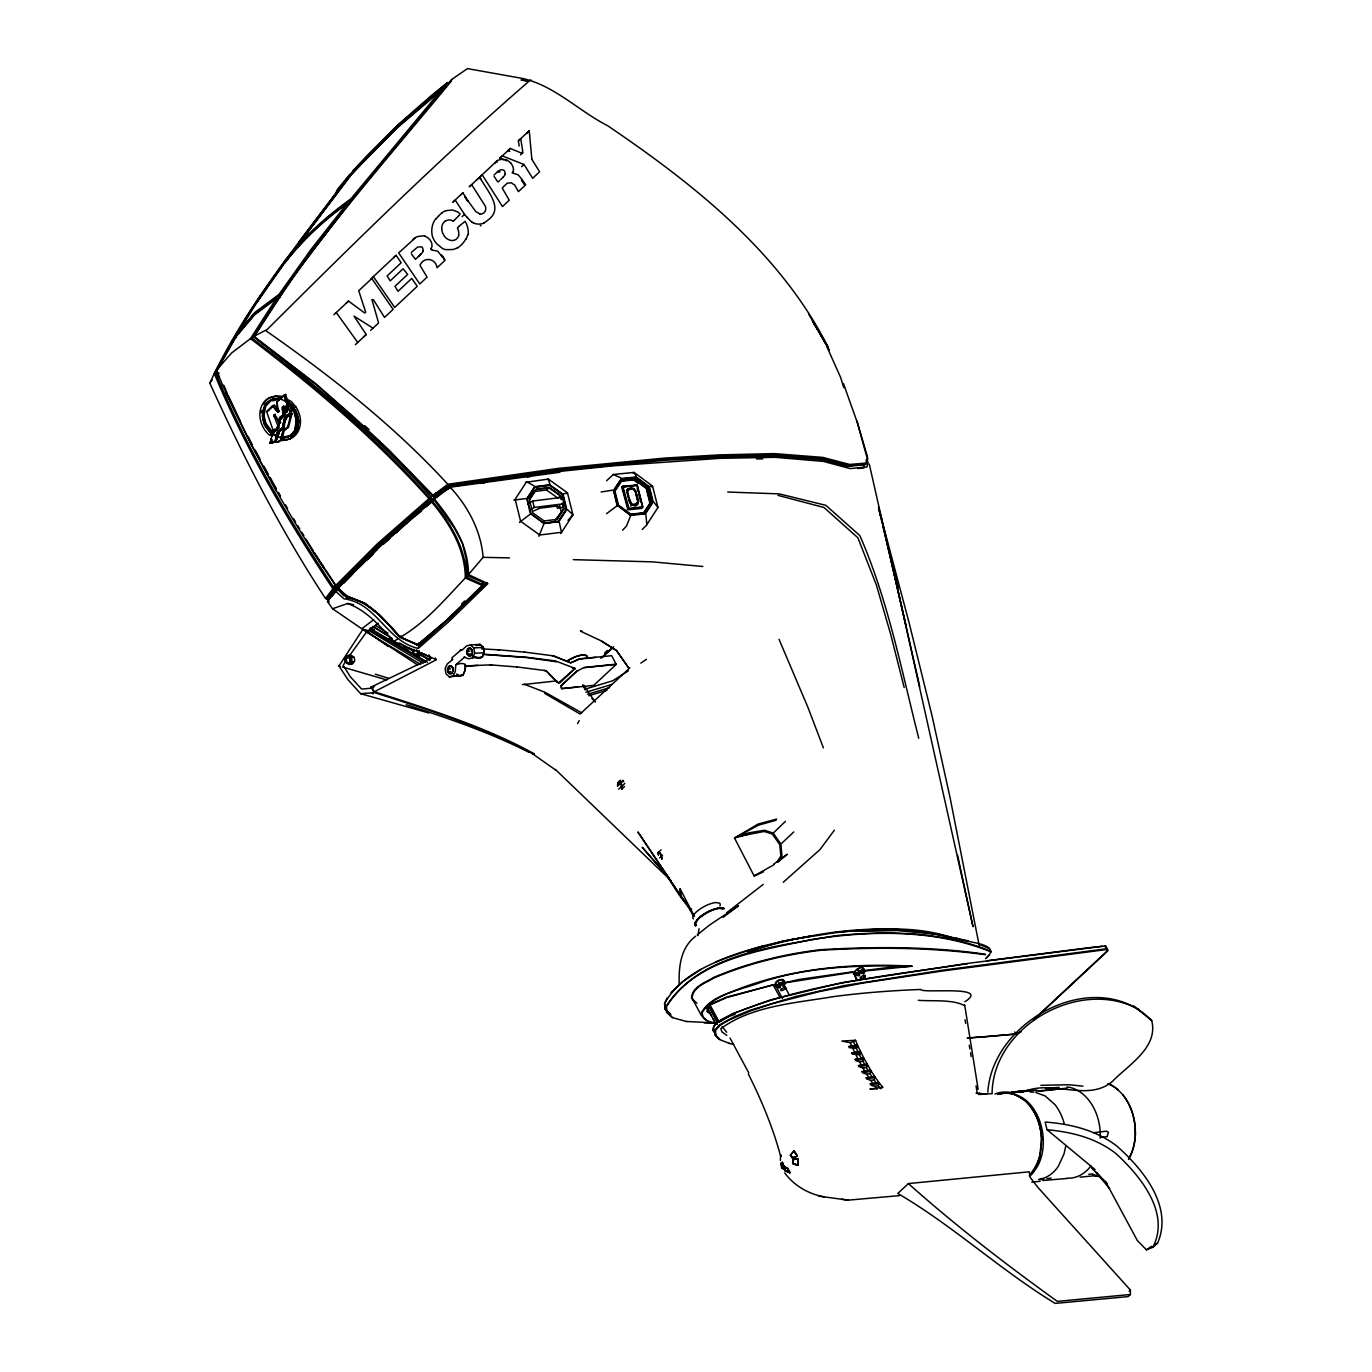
<?xml version="1.0" encoding="UTF-8"?>
<svg xmlns="http://www.w3.org/2000/svg" width="1372" height="1372" viewBox="0 0 1372 1372"><rect width="100%" height="100%" fill="white"/><g stroke="black" fill="none" stroke-linecap="round" stroke-linejoin="round"><path stroke-width="1.5" d="M783.395 1169.167C782.177 1150.696 779.656 1176.456 783.806 1165.994L782.229 1162.547L780.788 1163.284M827.933 346.756C779.828 252.019 693.872 184.225 607.642 125.71C579.155 111.218 554.46 85.664 522.852 78.513L467.475 68.6L451.56 79.559L351.232 200.329C326.673 217.291 304.447 237.836 285.908 261.263L286.302 259.085M987.84 1092.146C992.265 1019.79 1096.777 964.379 1151.725 1020.597C1158.551 1047.591 1128.436 1064.775 1112.16 1081.651C1087.55 1102.008 1053.679 1079.867 1025.21 1091.186M992.093 1093.793C992.505 1026.325 1080.158 976.761 1139.017 1009.552M283.867 395.342L277.024 401.687L277.95 412.046L277.024 401.687L285.616 394.33L288.583 403.711M288.257 404.208L287.64 405.958A24.627 8.472 -87.1 0 0 287.451 406.781C287.828 409.593 284.124 416.951 284.741 409.456M793.033 1160.969L792.896 1159.769L792.793 1163.576L797.887 1165.274L798.075 1158.654L792.776 1159.7L792.673 1163.645L797.835 1165.154L798.041 1158.723L792.776 1159.7M354.456 661.561C356.223 655.97 348.196 652.609 345.658 657.908C342.451 662.007 350.546 665.935 349.929 659.863C348.677 653.552 342.503 659.469 346.773 662.968C351.952 668.421 358.401 656.673 349.483 664.305M780.325 1160.386L780.754 1154.709L780.719 1156.562C773.088 1127.956 761.649 1100.498 748.375 1074.07M413.727 649.402L413.109 653.707L416.865 656.468L419.438 656.176L422.01 652.575M863.657 464.868L846.918 466.463L820.473 459.551L772.642 455.847L717.968 457.168L663.293 460.392L557.083 470.75L448.678 485.654L434.804 495.721L432.506 495.789L388.585 450.428L354.285 418.22L315.68 384.383L253.906 336.946L295.1 273.611L353.633 197.637M785.882 1167.658L785.058 1167.075L785.247 1170.659L789.963 1172.511L787.854 1168.189L786.808 1168.189L789.86 1172.768L784.99 1170.848L784.818 1167.143L786.928 1168.087M679.209 985.422C678.625 967.552 680.169 948.086 695.638 936.201M348.334 655.422L351.524 657.411L352.055 661.887M420.758 664.494L367.49 632.698L332.556 608.739L327.462 601.605L337.581 588.845L335.197 584.746L334.031 586.393M621.825 789.243L621.019 782.606L623.128 780.874M617.537 785.916L617.726 782.812L619.132 781.405L617.709 785.95L621.79 782.126M352.141 173.592L353.427 170.351L367.525 155.139L398.926 123.96L431.768 95.217L447.495 82.594L448.61 83.075L397.829 126.91L352.141 173.592L353.427 170.351M464.816 656.999L455.744 664.785L455.333 671.337L453.24 675.847L449.381 676.893L446.003 673.858L445.094 668.524L447.186 664.014L452.811 659.452M455.744 664.785C467.766 660.669 466.943 667.032 462.844 675.316L449.381 676.893M461.095 649.934L452.177 657.565L452.023 659.503M985.593 954.741C932.137 947.366 875.422 946.937 820.85 950.299C784.184 954.586 747.809 963.538 713.8 978.03C705.774 983.004 692.637 987.085 692.105 998.267L693.838 1001.028M1107.976 1083.674C1129.31 1092.969 1138.023 1119.175 1134.644 1140.938A47.694 34.694 85.5 0 1 1128.504 1159.323M616.234 664.168L584.009 667.495L576.669 671.371L561.217 685.794L561.68 688.675L593.733 685.383L616.217 664.408L611.655 655.696L579.413 658.903L570.752 662.848L553.962 655.919L524.396 652.077M261.452 412.818L261.64 410.605M711.433 1015.915L706.769 1007.442L708.844 1005.505L726.491 997.633L773.534 984.753L726.423 997.17L708.792 1004.973L706.168 1007.425L708.518 1007.871M708.346 1005.779L717.144 1022.294L719.545 1021.9L717.573 1021.9L715.601 1024.181L717.144 1024.147L716.887 1023.049M289.681 410.691L290.127 412.526L287.64 405.169L289.2 404.346L291.773 411.394L290.247 413.932A7.58 5.642 89.7 0 1 289.698 414.241M451.56 79.559L451.371 81.034C382.994 164.263 310.158 244.645 253.906 336.946M284.707 429.35C289.132 429.899 288.875 416.179 292.03 413.624M465.365 664.237L464.937 670.719L462.878 675.144L459.123 676.156L456.945 674.184M274.503 429.11C275.635 430.156 272.942 431.82 272.977 429.933L266.58 411.446L272.702 405.666L277.761 412.029L279.494 411.171L277.967 411.994M339.793 587.062L337.941 588.228L379.289 547.291L433.861 499.545L454.303 527.997L462.518 543.381L466.034 558.558L467.2 575.623L482.841 582.328L482.498 584.472L466.12 577.046C466.188 547.479 449.913 522.681 431.906 500.574L379.238 546.485L337.941 588.228L347.15 596.288L364.952 603.406L379.066 614.656L400.247 637.277L403.008 638.58M697.988 935.618L699.068 928.775M271.124 439.383L272.582 432.935A7.7 5.419 83.7 0 1 272.822 432.557L272.514 433.106M402.922 638.426L417.74 644.943L447.409 619.784L482.618 585.278L482.841 582.328M964.55 1005.607C952.219 999.142 932.806 1001.423 918.331 1000.308M284.861 412.68L286.302 406.095A11.422 5.797 -89.3 0 1 286.439 405.495L286.937 404.671M283.267 423.845L284.896 417.5M271.639 436.776L271.776 435.919A22.998 1.115 -81.2 0 1 271.948 434.993L272.05 434.495M283.249 424.274L282.804 426.469L284.124 419.575M797.887 1165.274L798.195 1163.164M280.385 423.313L280.608 422.079M285.067 421.907L286.594 416.453A5.539 4.545 26.1 0 1 287.04 415.888L290.195 412.475M277.453 426.658L277.573 426.143M280.866 439.366L280.694 439.829A6.586 4.27 87.1 0 1 280.351 440.361L276.973 442.281A15.521 12.863 -84.6 0 1 276.544 442.298L275.515 442.161L277.984 441.51A15.521 12.863 -84.6 0 0 278.55 441.475L278.945 441.441M280.231 419.729L280.437 418.854A11.199 7.272 80.7 0 1 280.591 418.34L284.604 414.67L284.073 407.913M273.371 431.906A7.375 5.402 85.8 0 1 273.731 431.597L278.053 427.635A16.413 14.355 37.7 0 0 278.345 426.589L280.677 417.825A7.323 5.368 85.8 0 1 281.14 417.397L284.536 415.322A6.191 4.974 60.6 0 0 285.016 414.447L286.594 408.187A25.896 8.541 -86.9 0 1 286.782 407.364L287.571 405.237M285.496 409.319L285.959 407.038A19.877 8.386 -88.1 0 1 286.165 406.301L286.234 406.078M283.061 428.253C280.437 433.158 286.028 419.883 286.182 417.26A15.761 11.559 85.8 0 1 286.542 416.899L292.065 413.658L288.446 427.464M288.652 424.222L288.995 422.542M285.496 409.662L285.119 411.257M284.69 421.821L285.205 419.197M273.491 434.135L273.697 433.209M279.168 422.353L279.442 420.895M276.852 437.874L277.281 435.593M286.388 409.148L285.616 412.869M272.702 435.096L273.011 432.695L265.911 423.382L264.007 415.442L265.722 406.215L271.519 400.075M275.772 438.2L277.093 432.54M284.21 429.728L283.867 430.036A12.691 9.295 85.8 0 0 283.507 430.345L281.294 437.84M284.724 423.845L284.57 424.617A15.486 1.115 -76.1 0 0 284.433 425.269L283.97 426.743A3.944 3.344 21.3 0 1 283.678 427.275L281.329 428.904L282.135 428.115A5.059 3.464 82.6 0 0 282.409 427.584L282.666 426.949M289.612 418.786L290.024 416.745M276.304 435.661L276.681 433.929M276.99 437.154L278.653 431.563A5.437 3.996 85.8 0 1 279.065 431.151L281.329 429.899L280.488 430.294M277.864 434.838L276.767 439.589M275.944 437.599L275.566 439.109M544.067 670.359L546.588 671.217L556.843 682.107L559.673 683.05L575.177 668.404L558.438 682.982L546.485 671.182M282.049 433.741L280.917 439.109M276.767 438.2L276.544 439.16A25.073 9.295 -87.4 0 1 276.338 440.018L276.012 442.298M271.279 438.56L271.039 439.76A22.158 18.642 -24 0 1 270.799 440.755L270.37 441.99M287.228 404.208L283.987 395.239L285.736 394.519M278.945 434.255L279.236 433.003M290.504 414.636L289.269 415.304M277.401 435.113L277.779 433.518M284.141 424.617L283.867 425.937M864.652 464.885L864 467.869L857.774 468.538M276.921 437.497L275.841 440.892A8.301 6.088 85.8 0 1 275.498 441.218L274.469 441.818A6.843 5.008 85.8 0 1 273.937 442.041L272.016 442.916L273.045 442.59M1065.598 1146.769L1064.003 1153.972L1058.206 1166.509A43.853 31.916 87.4 0 1 1044.195 1178.034L1040.525 1178.96M277.95 434.41L279.614 430.071A6.809 4.991 85.8 0 1 280.111 429.608L281.654 428.681M335.454 591.16L343.926 598.792C376.734 602.908 386.938 641.633 418.306 648.407L419.026 645.252L449.502 618.137L484.796 584.009M783.978 1165.926C785.093 1173.3 778.25 1163.147 782.486 1162.547M271.039 439.726L270.455 441.784M287.434 410.948L287.04 412.475M288.274 406.798C290.641 401.567 284.313 407.312 289.595 410.279M335.523 590.097L327.754 600.336L328.8 602.565M285.153 411.48L284.93 412.423M279.545 420.484L280.197 418.529M272.342 442.161L274.4 441.613L275.618 439.126M278.345 426.555L277.676 428.51M276.801 433.226L277.401 431.854A7.014 4.871 83.1 0 1 277.779 431.254L281.054 429.144M634.79 505.685L637.757 504.433L638.495 501.483L635.888 491.21L633.744 488.552L630.52 487.952L627.776 489.152L627.038 492.102L629.645 502.375L631.806 505.033L634.996 505.633M636.882 502.907L636.162 505.788L638.289 501.535L635.699 491.296L633.607 488.724L630.503 488.123L626.438 490.679L627.776 489.152M281.586 416.213L280.368 416.968A3.962 2.521 -6.4 0 0 280.008 417.294L278.55 420.758L274.417 415.682M467.989 234.475L466 239.225M627.844 489.29L627.124 492.171L629.714 502.392L631.806 504.982L634.91 505.565M627.501 492.171L628.359 489.547L633.401 488.998L635.339 491.382L637.826 501.466L635.853 505.565L636.522 502.907M329.983 598.243L328.611 597.643L335.694 588.159L336.106 585.69M281.226 438.2L280.66 439.812M283.781 426.212L283.267 427.79M282.941 439.074L283.558 436.879L288.823 436.022A20.014 16.001 64.5 0 0 293.094 433.398A20.014 15.898 64.8 0 0 295.272 430.722M279.116 425.629L278.516 427.395M285.685 428.973L284.073 431.323A10.564 6.037 84.8 0 0 283.747 432.129L282.529 438.285M286.92 406.901L287.211 405.94M272.342 439.898L271.93 441.149M286.336 412.08L284.827 412.783M282.683 426.709L282.375 427.567M281.174 419.266L284.347 415.596A5.454 4.39 60.6 0 0 284.879 414.79L285.479 413.298M715.601 1024.181L713.32 1019.104M1033.493 1020.151L1107.461 951.156L1107.376 948.652L1105.129 945.737L1105.438 947.435M297.21 427.755L297.741 425.937M782.949 983.209L799.413 979.402L853.35 971.719L856.334 979.471M282.392 432.42L283.369 430.516M288.274 426.075L286.885 428.287A5.9 4.339 -84.6 0 1 286.422 428.579L286.251 428.63M979.316 1094.53L979.351 1093.09M277.453 426.898L276.166 429.213A8.283 6.071 85.8 0 1 275.823 429.608L274.983 429.933M284.278 418.837L285.033 417.294A4.956 4.082 34 0 1 285.479 416.728L285.839 416.368M277.264 427.481L276.818 428.441M985.37 954.243C933.097 946.457 875.079 946.474 820.902 949.664C784.132 953.969 747.671 962.955 713.594 977.481C705.397 982.558 692.054 986.725 691.488 998.096L696.873 1003.241M633.281 489.101L630.468 488.569L626.764 490.884L630.588 488.466M286.937 417.808L287.383 416.848M335.574 193.435L337.649 189.147L349.929 174.381L351.095 174.57L300.485 241.695M290.058 412.749L289.492 413.864M543.638 524.498L538.853 536.28M418.443 643.074L417.74 644.943M273.8 432.832L274.743 431.271M1105.472 1181.378L1137.319 1240.511L1146.443 1249.823L1152.806 1247.337L1157.591 1243.083C1173.592 1206.348 1142.722 1168.893 1116.688 1145.929C1095.782 1130.048 1070.726 1123.942 1045.138 1122.039L1047.042 1129.722L1095.182 1169.699M428.836 712.977L360.682 693.7L348.196 679.998L338.935 665.952L362.86 629.336L369.36 630.863L423.176 663.225M630.503 516.181L626.387 526.179L622.596 530.209M707.986 1007.854L707.523 1011.558L709.804 1013.205M1107.461 951.156L1107.376 948.652L942.581 970.193L843.831 985.628L796.034 996.398L750.364 1010.169L734.397 1016.635L719.58 1024.798L714.881 1029.909L714.778 1034.934L719.117 1039.324L729.647 1043.526M264.144 407.055L262.429 416.282L264.333 424.222M279.356 418.22L279.562 419.317M290.229 435.336C301.24 428.047 295.066 408.719 288.446 404.466M294.62 430.071L296.318 420.81L294.414 412.869M707.575 1007.648L707.043 1011.438L709.341 1013.102M472.019 655.559L469.31 655.713L467.458 654.135L467.989 648.767L470.373 648.098M470.082 648.116L471.934 649.693L472.483 652.575L471.333 655.284L469.121 655.988L467.115 654.29L466.549 651.22L467.715 648.544L469.927 647.858L471.917 649.556L472.5 652.626L471.402 655.061L469.121 655.988M667.015 998.096L664.562 1003.618L664.991 1009.363L670.599 1014.731M469.19 572.896L468.435 574.576L487.9 583.597L449.467 621.019L418.306 648.407M702.224 1012.416C714.795 992.968 742.046 989.778 762.06 981.94C810.423 966.077 861.633 965.065 912.02 966.197L862.937 971.204M280.145 419.952L278.516 420.724L279.871 419.678M642.182 529.455L646.349 525.407L657.96 507.486L652.54 486.082L634.053 472.414L613.301 474.489L606.647 480.697M464.045 657.034L468.727 658.852L472.585 657.805L474.678 653.295L473.786 647.944L470.407 644.926L466.531 645.972L461.695 650.482L460.306 649.985M473.254 656.519L478.313 658.303L482.189 657.274L484.282 652.746L483.373 647.413L480.011 644.377L470.407 644.926M476.478 645.577L480.114 644.566L483.373 647.515L484.265 652.712L482.224 657.085L478.451 658.114L474.077 656.433M661.801 859.164C661.716 857.037 660.755 850.966 657.977 852.441L658.594 854.876M1152.806 1247.337C1170.728 1212.968 1140.338 1176.01 1116.156 1153.749C1096.108 1137.954 1071.806 1132.003 1047.042 1129.722M326.69 599.29L325.061 597.798C280.385 529.815 243.479 457.082 209.813 383.131C245.108 306.35 300.605 241.18 350.735 173.867L395.599 128.008L428.098 99.607L445.403 86.916L374.745 171.654M451.954 673.378L453.189 670.754L452.743 667.701L450.822 665.866L448.575 666.398L447.306 668.97L447.769 672.074L449.69 673.909L452.314 673.138M452.743 673.412L449.896 673.635L448.095 671.937L448.85 666.62L451.251 666.106M646.812 524.721L645.886 514.637M284.69 427.292L282.323 429.316M577.561 723.558L579.207 720.592M279.185 427.824L276.218 430.208A6.946 5.299 88.2 0 0 275.721 430.482L275.343 430.739A7.375 5.402 85.8 0 0 274.915 431.082M878.217 1085.749L879.503 1083.314L882.728 1087.173L880.653 1088.699L878.217 1085.749L874.942 1086.281C865.595 1083.88 874.324 1084.875 879.503 1083.314M222.573 384.915L216.382 370.457L235.075 336.329L253.443 314.72L280.025 295.203L312.13 250.081L350.169 201.65L348.368 201.907C328.234 215.49 310.466 232.245 293.917 249.944M277.35 431.837L279.562 429.83M279.768 431.391L281.466 429.865M875.285 1077.414L873.981 1079.85L870.706 1080.381L866.487 1078.838L875.285 1077.414L878.817 1082.388L876.588 1083.537L873.981 1079.85M858.735 968.169C862.628 964.585 867.704 972.113 862.028 973.64M282.083 396.337L275.652 395.753L268.535 398.292A22.947 18.402 61.4 0 0 264.059 401.962C256.29 411.84 260.131 426.812 268.946 434.718C275.635 438.354 266.562 427.532 265.242 426.092C260.817 417.603 261.195 404.174 271.467 400.23C274.297 402.991 286.182 392.992 280.128 398.566M1128.624 1158.98L1130.408 1155.79M263.441 404.5L265.619 401.121A22.947 18.402 61.4 0 1 270.113 397.451M717.059 1024.112L715.67 1023.683L706.786 1007.219M245.554 320.379L236.344 335.951L245.245 319.093L258.416 298.599L284.158 261.983C302.732 237.459 326.073 216.81 350.872 198.854L443.619 87.225M956.438 937.968C962.338 942.753 1003.121 942.41 986.708 957.742M560.805 533.554L572.913 514.809L567.459 492.771L548.285 479.085L525.51 482.361M869.951 1073.659L871.374 1071.326L874.633 1076.437L872.369 1077.449L869.951 1073.659L866.675 1074.19L862.576 1072.75L871.374 1071.326M780.274 986.914C776.432 989.572 772.933 982.421 777.77 981.066M776.089 982.524C779.347 976.538 789.586 981.289 782.709 985.885M855.545 972.559L854.567 971.856L857.243 968.992M512.493 172.255L512.356 172.478A3.104 2.401 30.7 0 0 512.15 172.872L518.239 174.896L522.063 179.509M431.168 248.315L430.962 248.624A3.413 2.744 23.1 0 0 430.671 249.155L432.3 250.287M216.382 370.457L231.319 353.204L250.476 338.644L277.315 296.935L279.734 297.33M346.396 660.292L343.137 665.317L350.306 676.739L361.642 689.07L370.594 688.281L374.47 686.48M348.574 656.948L367.199 631.103M644.634 514.071L652.695 501.981L648.922 487.026L635.991 477.473L621.499 478.931L613.627 490.816M621.139 480.937L635.648 478.742L622.065 480.046L614.142 492.016L622.065 480.046L635.785 478.519L648.047 487.575L651.631 501.758L643.417 513.608L651.631 501.758M644.874 513.831L652.455 502.221L648.664 487.266L635.733 477.713L621.002 479.411M613.438 491.022L621.499 478.931M646.984 509.389L650.225 504.416L646.915 491.33M526.745 499.151L534.566 487.197M529.249 498.448L533.742 491.57L546.519 489.993L549.092 487.866L560.411 495.927L561.32 499.648M549.092 487.866L536.332 489.444L529.455 499.871M554.288 521.343L563.618 508.909L562.246 503.353M563.618 508.909L556.74 519.353M534.686 487.077L549.623 485.105L562.726 494.452L566.344 509.647L558.387 521.72M279.562 417.86L280.008 417.294A8.781 6.431 85.8 0 1 280.54 416.882L280.814 416.694M777.032 861.873L780.857 856.094L779.776 844.638L772.299 833.97L764.118 831.483L737.982 836.457L748.495 832.907L764.496 830.266L773.208 833.078L780.891 844.072L781.971 856.231L777.873 862.233M236.276 334.271L254.9 312.387L279.048 294.38L310.758 249.773L348.368 201.907M257.387 301.754L283.215 264.985M867.876 1065.272L859.061 1066.696L863.057 1068.033L866.332 1067.502L867.876 1065.272L870.757 1070.297L861.942 1071.721L870.757 1070.297M964.91 1001.732C991.596 984.684 921.59 993.894 920.869 989.452C891.406 990.584 861.993 992.813 832.753 996.724C795.451 1003.052 751.907 1005.745 720.815 1028.674L721.861 1031.813L726.851 1035.414M864.411 1059.081L855.596 1060.522L859.575 1061.808L862.851 1061.276L864.411 1059.081L867.275 1064.226L858.46 1065.65L867.275 1064.226M265.208 404.963C283.009 382.668 312.645 425.817 287.931 436.999M292.716 432.969L293.728 431.563M350.169 201.65C325.541 218.663 303.195 239.225 284.759 262.841C257.816 297.295 236.499 336.414 214.255 373.39C245.468 449.056 287.4 519.988 332.47 588.142L334.065 589.137L335.694 588.159M209.813 383.131L212.18 379.907M285.908 261.263L289.972 255.809M292.425 252.499L351.232 174.759L365.707 159.083L396.714 128.265L445.403 86.916M284.381 263.39L299.233 243.359M834.365 830.197L819.976 849.594L783.258 882.265M334.94 584.695L336.809 586.118L339.261 584.678L380.13 543.483L431.46 498.653L430.997 496.853C379.101 437.188 316.023 386.355 255.226 337.838M349.929 174.381L299.147 241.798M864.857 970.896C861.959 966.814 851.24 977.43 859.747 974.84M466.12 577.046L468.487 574.233M861.102 1052.684L852.304 1054.108L859.472 1054.811L861.102 1052.684L863.828 1058.018L855.03 1059.441L863.828 1058.018M332.144 596.048L337.581 588.845L346.55 597.112C369.119 601.656 384.829 620.161 399.303 636.677L415.819 643.639M281.809 439.726L278.859 441.801M237.219 334.837L255.346 313.588L269.204 302.697M419.146 650.671L419.695 654.015L417.019 656.502M621.739 487.317L622.854 486.1L637.26 485.156L642.851 507.211L641.719 508.429L627.999 509.801L621.739 487.317L635.888 485.396L636.728 486.391M636.574 485.825L637.26 485.156L622.939 486.751L629.079 508.703L642.593 506.834L637.294 485.877M623.385 486.203L622.425 486.648L627.999 508.703L642.147 507.383M522.646 150.714L522.252 153.424L510.281 148.45L507.897 150.663L509.715 151.417M566.893 493.508L567.459 492.771L563.703 493.869M449.622 486.648L450.702 487.763C468.298 506.937 481.04 531.135 483.133 557.341L468.435 574.576C468.71 545.559 452.417 521.206 434.804 499.562L434.101 498.139L449.622 486.648L558.97 471.488L612.375 465.897L720.043 458.334L775.077 457.322L823.406 461.404L850.16 468.572L866.933 466.995L868.15 462.124L867.121 461.558M858.032 1046.27L856.334 1048.328L849.234 1047.694L858.032 1046.27L860.57 1051.569L851.755 1053.01L860.57 1051.569M286.096 414.498L283.935 415.87A6.003 4.802 52.1 0 1 283.147 416.453M352.244 171.894L397.486 125.744L447.495 82.594M325.49 598.484L332.899 588.828M790.512 1155.053L793.994 1150.971L797.389 1156.116L792.416 1157.968L790.461 1155.001L794.028 1151.108L796.532 1154.298M629.045 498.276L632.012 504.707L637.243 504.193L632.149 504.553L630.606 506.079M414.447 649.436C410.159 653.998 419.901 658.2 418.254 651.203M413.624 649.556C409.936 656.965 421.187 656.022 416.488 649.711M908.384 1183.573L897.785 1193.451C953.06 1225.745 1000.651 1270.249 1055.171 1303.4L1128.144 1296.609L1130.408 1294.499L1130.408 1290.057L1037.678 1187.192L1030.321 1177.536L1029.223 1171.808L908.384 1183.573C955.461 1225.625 1006.242 1264.624 1057.332 1301.376L1130.408 1294.499M628.376 508.257L627.313 509.372M715.772 1023.563L713.594 1026.582L713.543 1031.435M651.837 486.888L652.54 486.082L649.916 486.425M543.569 523.572L558.627 521.463M494.006 175.05L497.453 171.843M670.994 992.659L683.29 981.186L701.041 969.369M431.511 501.758C449.69 523.641 465.057 548.646 465.331 577.955C445.06 599.152 425.937 622.339 400.247 637.277M855.168 970.982L860.861 967.534M411.291 252.482L417.62 247.046L421.564 246.84A2.075 1.664 22.6 0 1 422.319 247.44L422.988 249.035A7.923 6.397 22.4 0 1 423.039 250.682M863.691 973.4L864.12 972.937A3.876 1.338 -26.8 0 0 864.532 971.839C862.576 968.032 853.041 976.332 859.524 975.715M287.743 416.419L288.84 415.51M549.623 485.105L562.606 494.589L566.139 509.475L558.421 521.24L543.844 523.058L530.913 513.831L527.242 498.996L534.96 487.232L549.555 485.414M533.537 511.019L539.745 508.172L555.677 506.199L558.816 506.594L557.426 508.052L556.638 504.845M458.471 216.124L455.024 219.486M458.728 226.466L465.194 221.321M339.261 588.588L337.203 590.732L334.425 587.25M343.892 583.134L352.621 574.079M358.435 568.025L377.283 549.383M438.508 216.056L440.721 213.912A42.412 34.231 27 0 1 441.578 213.174M568.025 520.331L572.913 514.809L567.682 509.852M362.242 628.359L373.544 619.852M500.797 179.475L503.284 177.039M647.824 487.746L651.46 501.775M866.469 459.14L866.006 464.165L849.131 465.605L822.36 458.574L774.048 454.818L719.048 456.104L664.237 459.294L557.889 469.636L448.575 485.225L433.792 496.115L388.893 449.982L354.593 417.757L315.817 383.731L253.94 336.38L267.334 329.366C352.484 244.508 438.183 159.958 529.06 81.188L530.827 79.868M420.998 254.077L418.46 256.547M614.004 491.879L614.913 490.987L618.429 505.085L630.708 514.14L644.446 512.768L629.765 514.98L635.493 514.26M482.618 585.278L446.775 620.024L417.002 645.166M635.733 477.713L633.058 480.354M617.228 505.976L613.696 490.301L621.413 478.485L636.179 477.01L649.333 486.734L653.192 501.946L645.475 513.78L630.142 515.529M486.871 582.483L450.085 618.086L418.975 645.783L400.212 637.14L379.324 614.948L364.952 603.406L346.756 595.928L338.404 588.639M652.695 501.981L648.562 506.045M417.843 257.044L418.752 256.152A12.554 10.101 20.5 0 0 420.141 254.506M367.387 559.776L373.167 554.117M646.435 489.461L648.63 487.3M543.964 520.931L557.135 519.371L563.995 508.892L562.589 503.232M635.991 477.473L633.504 479.908L638.357 483.493M630.348 515.323L617.709 505.496L630.726 515.255M772.299 833.97L785.436 821.365M985.525 958.651L989.315 954.963M280.523 397.503L276.081 396.508L270.284 397.486M454.887 219.606L454.303 220.172A6.603 5.265 24.5 0 1 453.36 220.909M288.034 416.145L291.91 413.675M461.661 603.937L464.714 600.97M499.871 180.401L498.362 181.739M650.551 502.667L647.155 488.398M481.692 584.318L482.978 583.083M785.401 982.969C782.657 980.328 778.679 984.41 776.501 986.279M855.579 1040.285L841.859 1041.039L850.331 1042.771L855.579 1040.285L857.534 1045.138L848.719 1046.579L857.534 1045.138M417.242 257.73L415.888 258.965M519.422 522.406L529.712 514.569M272.462 405.906L277.899 412.046M349.363 656.296L350.735 655.096M781.697 843.334L793.753 831.964M612.461 647.481L600.867 658.286M613.747 646.778L602.154 657.582M373.356 276.612L396.114 255.295L401.156 262.789L387.075 275.961L390.197 280.866L403.128 268.758L407.673 274.417L394.965 286.302L398.017 291.293L411.789 278.413L417.225 286.354L394.673 307.448L373.356 276.612L370.972 278.825M424.823 235.984A15.658 12.777 24 0 0 419.575 236.327L418.906 236.344A15.332 12.485 23.7 0 0 416.042 237.167L398.669 252.911L419.763 283.97L427.086 277.11L419.935 265.276A5.9 4.785 22.2 0 1 420.432 264.419C424.445 256.564 435.884 258.382 437.051 267.78L444.974 260.371L442.796 256.976M453.275 201.804L454.235 200.895M452.794 202.25L462.878 192.817L466.154 197.945M469.721 186.386L470.699 185.494M469.241 186.849L479.343 177.4L476.959 179.629M480.663 179.509L479.771 176.988L497.281 160.61A15.384 12.056 31.7 0 1 501.638 159.409L506.491 159.718L510.59 162.651M504.004 159.718L499.923 158.123L510.281 148.45M519.199 146.084L518.342 140.887L529.232 130.7L531.822 158.895M333.876 314.771L348.522 301.085L364.781 313.073L365.707 312.216L358.727 290.761L371.795 278.516L393.129 309.352L384.537 317.395L373.356 299.679L371.932 299.662L378.603 322.935L370.629 330.412M532.919 178.051L539.608 171.774L531.856 159.324M355.365 344.681L366.238 334.511L354.01 316.126L373.013 328.182M518.342 140.887L520.725 138.658L522.629 150.577M529.232 130.7L526.917 133.496M412.578 239.894L414.961 237.665M460.495 195.047L462.878 192.817M479.771 176.988L482.155 174.776L502.461 206.555L509.235 200.226L502.306 188.187A5.745 4.476 29.5 0 1 502.735 187.381L507.246 183.162L511.327 182.819L514.706 185.083L518.41 191.634L525.699 184.808L522.235 179.766M494.898 162.839L497.281 160.61M499.923 158.123L502.306 155.911L524.018 164.486L532.542 178.12M393.73 257.524L396.114 255.295M346.138 303.298L348.522 301.085M520.554 154.813L522.938 152.584M462.124 216.639L464.508 214.409L455.178 200.02M521.634 166.715L524.018 164.486M363.854 336.74L366.238 334.511M617.932 782.812L620.744 780.205M624.809 783.395L622.03 786.327L621.019 782.606M618.721 789.192L621.876 786.242M624.5 786.585L621.928 788.986L621.173 782.589L619.132 781.405M658.44 855.013L658.183 852.458L661.047 849.937M659.006 851.909L658.183 852.458M661.407 856.677L660.412 853.521M659.675 857.843L662.522 855.202M661.973 858.838L661.51 856.488M1033.51 1019.722L1107.718 950.504L1106.604 948.429M604.589 653.106L607.504 650.414M1129.156 1291.206L1130.408 1290.057M784.149 980.637L782.52 981.7M863.468 968.529L861.993 969.627M606.596 513.66L616.765 506.045M690.716 909.722L691.66 908.864M286.697 416.762L286.062 417.431A4.339 3.07 84.1 0 0 285.736 417.877M383.217 543.689L389.562 538.047M395.908 532.387L421.187 510.401M383.388 544.221L389.699 538.596M396.011 532.971L399.166 530.141M332.556 608.739L347.545 603.526C366.959 610.369 380.37 626.764 393.85 641.496L397.606 639.009M862.834 973.348C867.464 969.044 855.493 973.468 858.015 975.389A4.065 1.475 -29.8 0 0 859.215 975.2M783.652 985.953C789.466 979.145 772.162 987 779.759 987.257M876.399 1088.631L869.882 1089.145L882.728 1087.173M425.903 506.354L433.861 499.545M416.505 515.066L421.238 511.019M425.955 506.971L434.067 500.043M723.13 917.336L738.513 905.726L709.667 924.951L697.148 934.967M726.766 912.672L763.209 884.391M785.058 1167.075L785.127 1170.762L789.963 1172.511M360.682 693.7L374.642 692.654C428.63 709.959 483.424 726.851 533.348 754.188L532.61 754.154M778.541 861.565L787.408 854.19L773.842 864.017M269.855 400.59L267.317 402.956A20.46 16.447 61.1 0 0 264.676 407.673C261.52 416.916 265.671 427.601 273.251 433.398M291.533 434.204C290.83 437.685 275.789 438.285 285.668 437.342M293.351 433.724L292.013 434.821A20.46 16.361 60.7 0 1 287.348 436.931L280.248 436.828M286.697 415.75L289.715 414.275M277.367 428.784L275.789 429.573M435.37 493.577L432.969 495.481M498.259 171.157L500.969 169.631L503.593 170.059A2.058 1.612 30.2 0 1 504.313 170.694L504.947 172.306A8.198 6.38 30.1 0 1 505.016 173.952M336.14 585.107L376.974 544.152L430.997 496.853M866.881 457.768L867.927 458.351L866.624 463.033L849.662 464.456L822.754 457.39L774.22 453.6L719.065 454.904L664.34 458.094L557.924 468.435L450.376 483.904L447.872 484.316L435.627 493.371M434.392 499.014L450.256 487.197L559.947 472.242M337.186 584.283L339.261 584.678M547.462 479.634L548.285 479.085L549.795 483.939M378.278 623.18L366.633 631.978M434.101 498.139L438.714 495.035M285.993 428.716L285.153 429.127M530.604 514.071L526.831 498.739L534.754 486.648L549.743 484.779L563.017 494.246L566.79 509.509L558.867 521.6L543.878 523.452L530.913 513.831M544.152 520.983L532.662 512.785L529.386 499.58L536.246 489.101L549.229 487.489L560.719 495.686L557.821 498.053L546.519 489.993M633.092 473.031L634.053 472.414L636.179 476.29M443.533 491.553L450.633 487.386M513.9 500.077L525.75 498.568M601.108 491.982L612.735 490.164M281.329 417.242L281.912 416.934M1146.443 1249.823L1151.571 1246.291M646.469 659.28L640.81 663.122M273.68 442.23L273.56 442.316A4.768 3.704 81.8 0 1 273.182 442.539L273.182 442.539M346.121 597.729C369.411 599.804 385.069 620.556 399.869 636.625L400.984 635.905M280.9 416.556C286.714 415.853 279.013 407.364 284.055 406.026L282.666 407.072M628.325 670.839L612.632 680.804L584.644 689.293M435.216 657.943L436.262 659.64L434.632 660.669L374.402 691.728L370.766 687.218L431.117 658.2L428.853 654.856M720.094 1021.557L723.73 1019.293M857.397 969.112L858.855 971.462M775.146 984.033L777.615 984.496M527.774 503.833L532.662 501.02L562.692 497.299L564.407 505.908M529.369 510.247L534.257 507.434L564.269 503.73M336.123 586.496L333.962 587.731L326.879 598.758L327.959 599.633M273.337 430.757L275.532 429.83L273.148 430.534M484.076 222.796L485.911 221.664A31.899 24.867 24.3 0 0 488.089 219.932C504.879 208.047 485.757 189.576 480.08 177.485M774.065 864.652L754.12 875.953L734.517 838.052L758.047 824.075L776.689 819.067M271.467 442.11L269.924 442.933L271.982 442.899M1154.572 1244.696L1157.591 1243.083M419.438 656.176L416.179 654.032M725.308 1018.487L728.481 1016.892M576.96 670.959L560.977 685.743L561.525 688.607L577.766 686.943M456.859 248.092L456.464 248.263A21.266 16.841 22.6 0 1 452.503 249.567L445.78 249.653A10.736 8.575 23.2 0 1 442.453 248.452L436.81 243.873A23.667 19.088 22.8 0 1 433.758 239.448L433.02 237.922A18.471 14.903 22.8 0 1 432.111 234.938L431.82 232.657A30.681 24.747 22.9 0 1 435.507 219.057M728.498 1016.635L719.1 1021.831L710.267 1005.367M568.145 660.447L575.691 656.725L582.448 654.958L586.599 655.61A16.344 5.368 -28.4 0 1 587.045 658.526M763.501 871.357L754.12 875.953L763.021 871.923M1020.734 1031.658L1015.829 1034.042L982.609 1036.958M1013.188 1034.471L1020.751 1032.036M497.659 172.186L500.094 171.86M287.28 436.845L288.806 436.159M281.723 416.093L282.975 415.407L282.478 406.901L284.381 412.063M281.346 428.904L279.751 429.71M431.46 498.653L378.003 544.615L336.809 586.118L335.077 584.849C291.807 521.669 254.06 454.664 222.538 384.88M278.567 441.921L276.407 442.316M778.524 985.696L774.545 986.657L773.396 985.268L779.862 997.221M776.603 985.062L777.907 987.497M747.397 951.808L782.434 941.192L809.617 936.39M779.262 980.243L781.491 979.505M747.448 951.533C813.939 931.554 888.404 919.24 956.113 939.391M794.765 1157.076L792.33 1158.054L797.389 1156.116M715.361 962.132C745.528 948.909 777.855 941.689 810.217 936.287M274.297 416.659L273.8 415.133L275.463 414.31L273.834 415.39M730.161 1016.017L735.169 1014.131M660.189 853.641L658.8 851.858M434.804 495.721L432.506 495.789M470.339 653.93L467.458 654.135M273.045 399.389L279.837 398.669M288.154 439.332C299.216 436.759 302.783 423.039 299.045 413.435A23.152 18.796 61.9 0 0 295.958 406.935M585.878 692.294L611.929 684.405M587.593 694.301L609.597 687.664M762.523 946.131C727.417 957.193 683.908 968.718 664.683 1003.292L665.111 1009.02L670.702 1014.371M588.708 695.758L606.938 690.305M432.609 250.184L437.685 251.162L442.573 257.181M445.969 210.705L452.314 209.967L457.682 211.905A7.323 5.831 25.7 0 1 458.54 212.506L459.483 213.569M450.976 671.731L448.095 671.937M748.563 834.125L734.517 838.052L758.459 825.155L776.089 820.233M476.101 645.457L480.011 644.377M997.53 1094.393C1036.94 1084.274 1055.137 1142.619 1035.105 1169.99A45.859 33.854 84.9 0 1 1030.869 1175.238M857.174 973.537L853.435 974.137M522.492 684.628L556.672 680.906M780.051 987.789C772.385 987.583 790.358 979.951 782.349 985.696M1014.234 1092.781L1024.198 1090.637L1011.919 1092.232L1030.149 1090.946L1017.732 1091.34M784.424 982.918L853.195 972.216L857.809 980.74M795.366 1159.254L798.041 1158.723L798.247 1160.832M1024.198 1090.637L1020.339 1091.357L1030.989 1089.917M1031.727 1182.167L1040.113 1181.326M788.111 940.129L833.284 932.994M874.633 1076.437L865.869 1077.946L869.093 1077.98M878.817 1082.388L870.002 1083.811L873.312 1084.069L870.706 1080.381M480.526 483.441L484.539 482.841M967.637 963.641C888.627 975.663 807.491 983.244 732.922 1013.891C725.874 1018.093 714.726 1020.699 712.72 1029.909L716.184 1035.123M1080.107 1177.159L1098.595 1175.341M465.228 665.917L490.747 664.871L517.261 667.015M490.147 665.043L491.742 664.991M987.205 960.709L1088.853 947.726L1105.883 945.891L1106.226 947.743M413.83 654.53L416.351 654.307M345.658 657.908L348.059 657.6M351.558 657.582L353.925 657.085M419.695 654.015L422.096 653.689M527.191 476.89L531.29 476.358M999.142 1093.913L1005.71 1093.055A45.448 33.614 83.8 0 1 1024.815 1100.773M862.988 970.707L887.633 967.586L912.02 966.197C854.619 963.007 796.412 967.86 742.081 987.686C728.069 993.774 709.633 997.924 701.744 1012.244L703.647 1018.367L707.249 1020.717M1093.758 1132.74L1106.295 1131.145L1108.422 1132.174L1107.084 1136.719L1100.687 1137.216M563.017 507.366L557.426 508.052M1102.488 946.303L967.311 963.453L841.791 982.695L770.378 999.948L732.631 1013.634L717.144 1022.294M1107.135 949.458L942.478 970.999L862.748 983.055L819.719 991.476L772.385 1003.652L750.518 1010.907L728.549 1020.254L720.146 1025.313L715.652 1030.201L715.549 1035.14L719.854 1039.513M584.163 667.684L616.217 664.408M1038.861 1091.289L1067.245 1088.082M1039.633 1179.663L1043.698 1179.217M595.894 657.308L579.636 658.954L570.563 662.779L551.99 655.559M833.01 932.909L852.732 930.971L895.796 930.439M580.339 630.76L581.985 631.223M629.782 667.941L580.099 714.006L544.684 693.392M581.694 712.805L545.13 692.311L524.19 684.216M1038.673 1179.423L1042.84 1178.994M1047.007 1178.565L1051.175 1178.136M1088.699 1174.312L1092.867 1173.883M621.19 481.212L634.704 479.84L646.744 488.741L650.259 502.684L643.211 513.488L639.352 513.883M271.759 442.933L270.113 442.985M574.868 668.336L555.42 660.91L527.397 657.36L483.236 654.17M835.136 932.377C875.336 928.793 917.662 924.677 956.198 939.168M1035.98 1091.117L1056.732 1089.231M1022.517 1091.34L1036.94 1090.054M841.653 1199.248L848.256 1200.14L899.638 1195.612M465.845 666.346L477.73 665.351M1045.601 1088.476L1059.115 1087.327M1012.605 1034.317L967.86 1038.141M967.243 1037.987L982.009 1036.803M370.766 687.218L372.601 687.08M1067.073 1178.479L1042.857 1180.503M980.38 1094.376L986.537 1094.119L976.058 1093.072L980.38 1094.376L991.321 1093.656M1040.885 1085.321L1068.822 1084.737L1082.954 1086.161M466.909 651.254L469.996 651.134M450.959 666.123L453.052 667.821M447.666 669.022L450.548 668.884M484.282 652.746L474.678 653.295M482.189 657.274L472.585 657.805M462.844 675.316L453.24 675.847M473.786 647.944L483.373 647.413M470.853 648.664L467.989 648.767M448.85 666.62L451.714 666.518M453.48 670.737L452.76 667.838M1005.796 1092.729L1023.683 1091.838L1011.644 1092.026M852.458 930.885L895.487 930.37L939.254 934.606M756.504 458.951L762.815 458.831M782.64 979.505L783.892 981.838M704.179 1022.912L716.03 1022.843M716.373 1022.963L686.24 1021.471M854.91 973.64L853.59 973.64L853.35 971.719M483.201 654.444L527.345 657.617L556.672 661.818M573.239 559.639L652.403 561.868L702.841 566.482M509.475 557.889L483.133 557.341M727.726 492.034L779.227 493.886L825.858 505.342L859.85 535.577C888.164 600.353 901.404 670.085 918.743 738.256M415.373 259.171L411.394 253.889M479.806 213.912L475.792 211.597L464.851 196.556L467.68 200.912L465.725 197.928M497.659 649.711L524.567 652.129M481.572 648.853L499.391 649.882M282.786 437.874C275.326 437.668 268.843 432.386 265.431 426.006M533.416 754.549L534.463 753.897C484.488 726.44 429.608 709.495 375.534 692.088L374.402 691.728M347.545 603.526L353.479 604.709M861.53 967.363L862.525 967.809M782.057 979.454L783.052 979.882M517.09 666.963L545.25 670.565M784.75 1172.923C793.942 1185.665 809.086 1194.326 824.4 1196.864M818.621 1196.11L848.256 1200.14M718.688 908.213L722.615 908.813M279.802 398.24L281.62 398.6M728.944 1043.355L733.608 1044.281M938.945 934.538L968.22 940.849M1035.929 1092.592L1045.155 1095.971L1054.931 1104.58A43.87 31.23 82.4 0 1 1064.363 1124.114M1093.501 1174.844L1099.607 1176.198M497.727 181.841L494.092 176.388M778.01 495.378L823.972 507.486L857.894 537.773L876.382 585.004L890.702 634.361L904.199 687.526M686.635 1021.574L672.109 1017.51L666.5 1012.142L666.072 1006.396C700.8 952.494 777.221 946.526 834.793 935.773C886.895 930.61 942.478 931.125 991.356 951.516M795.263 1164.382L797.869 1165.137M342.331 666.963L386.801 679.946M338.935 665.952L340.29 666.363M351.798 664.065L349.363 662.625M375.362 674.201L388.979 678.42M424.84 236.19L426.075 236.67A10.53 8.489 23.2 0 1 431.374 248.418M406.215 704.745C447.907 718.139 489.65 732.408 528.786 752.216M715.121 1023.255L706.803 1020.614L701.435 1015.503M978.613 944.108L989.486 948.635M372.292 693.426L373.356 693.803M436.262 659.64L393.85 641.496M1016.292 1034.214L1014.714 1031.967M505.359 160.267L506.714 160.798M278.43 436.262L274.932 434.547M613.301 474.489L620.796 477.833M482.018 585.415L465.331 577.955M580.819 631.343L600.593 640.57L616.543 650.74L628.976 668.404L616.491 650.362L601.09 640.758M399.869 636.625L402.493 637.86M362.86 629.336L364.077 629.92M451.903 220.566L452.177 220.72A1.869 1.492 24.9 0 0 453.377 221.029M285.205 399.921L288.617 402.013M423.674 653.741L430.791 657.651M421.067 654.77L429.95 659.64M575.04 668.713L572.141 667.838M420.964 655.422L429.865 660.344M534.068 485.877L526.608 481.761L515.152 499.254L520.605 521.291L539.779 534.994L561.457 532.302L559.364 522.543M427.498 662.23L370.046 628.273M425.406 662.453L369.703 629.474M387.864 633.024L375.362 625.426M386.99 634.91L374.556 627.313M408.564 647.755L412.166 649.882M388.636 638.529L392.238 640.673M395.839 642.816L399.441 644.96M403.042 647.087L408.444 650.311M392.203 638.546L372.498 626.455M399.406 642.868L413.83 651.494M370.834 627.673L374.367 629.868M417.723 664.991L365.775 631.086M236.499 337.649L235.075 336.329M365.278 630.4L388.379 646.572M534.222 754.96L555.574 769.966M784.818 1167.143L785.676 1167.761M265.962 330.755C330.858 376.1 393.593 425.32 447.323 483.733L447.872 484.316M634.807 479.565L646.984 488.569M327.754 600.336L328.971 601.245M782.229 1162.547L783.772 1166.046M991.219 951.945C934.881 929.101 871.014 930.336 811.71 939.511C761.134 950.522 696.273 958.754 666.518 1006.568L666.946 1012.279L672.537 1017.63M250.476 338.644C314.548 387.196 375.997 439.537 429.693 499.477L429.059 497.178C376.374 437.497 315.166 386.372 252.105 338.129L279.082 296.592L254.523 314.874L235.692 337.083L216.707 371.143L219.228 377.111M1133.684 1005.933L1151.725 1020.597M286.234 412.029L284.536 407.21M279.048 294.38L280.025 295.203M445.831 84.601L446.706 85.373M456.722 674.338L458.968 676.362M343.995 595.928L336.603 588.211L380.85 543.758L436.176 495.601L436.982 496.938M350.34 199.506L351.232 200.329M364.695 425.612L369.085 429.608M671.371 881.013L555.403 769.469M797.286 1156.099L794.079 1151.159M1091.546 1167.984L1106.981 1183.607L1096.194 1172.271L1109.554 1188.684M592.035 698.468L594.882 701.504M595.071 702.018L583.855 685.331M668.987 877.651L642.216 847.296L668.524 877.617M466.514 216.776L464.508 214.409M279.116 410.88L274.246 404.843L268.175 411.086M686.858 903.479L681.421 897.031L680.118 888.816L694.421 916.359M278.122 420.261L274.657 415.99M686.034 903.634L680.203 896.688L680.118 888.816M633.384 489.032L635.27 491.365L637.911 501.517M632.149 504.553L630.263 502.221L628.445 495.018M722.152 1026.53L726.714 1032.258M653.93 502.306L657.96 507.486M524.207 183.899L524.327 184.071A4.716 3.619 30.5 0 1 524.619 184.517L521.429 179.886M524.07 183.745L523.178 182.459M442.882 257.096L444.322 258.965A4.579 3.687 22.9 0 1 444.631 259.394L441.115 254.66L441.664 255.415M442.607 257.25L442.196 256.152M336.26 312.559L357.749 342.468M294.328 407.827L286.731 400.281L287.897 403.968L286.937 400.178L293.008 405.82L297.501 414.258L298.856 421.153L297.69 429.813L291.842 437.771L286.611 440.155L281.534 440.463L281.963 437.737L281.792 440.498L290.161 438.766L296.798 431.717L298.77 421.153L295.546 409.885M295.94 406.952L291.344 401.533L288.309 399.887M333.962 587.731L333.585 587.216C288.652 519.096 246.531 448.352 215.627 372.67M877.051 1089.265L874.942 1086.281M522.989 182.202L521.652 180.212M1123.051 1095.079C1131.283 1105.798 1135.279 1119.329 1135.244 1132.758M690.185 910.116L637.877 831.964L685.503 902.896M623.745 781.697L623.008 780.308M791.816 1156.905L790.323 1154.984L792.467 1158.019M325.095 569.054L335.008 584.026M312.353 550.584L324.255 568.728M1030.029 1105.712L1034.642 1112.761A46.511 34.454 84.2 0 1 1041.588 1138.554L1039.77 1156.373A46.597 34.523 84.2 0 1 1029.274 1175.89M314.325 552.504L324.015 567.391M826.75 346.43L840.659 377.506L843.797 387.693M660.875 866.384L679.363 895.281M868.87 1077.637L866.675 1074.19M471.625 184.62L485.225 205.989A6.809 5.351 27.3 0 1 485.671 207.532L485.722 207.909A8.266 6.5 26.2 0 1 479.943 214.324M583.855 685.486L586.118 689.121M435.353 493.114L436.279 494.589M301.754 532.302L303.847 535.68M305.939 539.042L313.245 550.841M293.608 518.77L295.649 522.149M297.69 525.545L299.713 528.923M857.311 975.321L856.128 973.091M788.608 1170.573L789.86 1172.768M863.057 1068.033L865.2 1071.755M293.505 410.983L292.442 409.182A20.186 16.07 61.8 0 0 288.429 404.466M817.763 330.069L812.447 320.945L828.242 347.888L808.708 314.171M819.89 333.722L829.443 350.152M855.871 974.292L854.567 971.856M779.399 983.535L778.147 981.203M866.332 1067.502L868.476 1071.223M350.735 173.867L351.232 174.759M278.516 492.497L280.523 496.029M285.53 504.862L287.537 508.395M862.851 1061.276L864.977 1065.101M861.479 1065.255L859.575 1061.808M717.745 1022.191L708.844 1005.505M264.024 466.394L268.175 473.889M270.25 477.627L276.475 488.861M276.372 490.747L251.213 444.357L226.071 392.804M730.058 1038.107L748.786 1072.921M863.623 975.08L865.355 978.27M784.115 985.37L789.415 995.163M782.503 998.713L776.038 986.262L773.534 984.753M692.363 998.765L701.126 1014.937M255.158 449.999L260.08 459.106M582.637 684.902L585.347 689.962M690.219 910.133L693.083 915.587M862.045 967.311L863.365 969.764M856.214 1055.342L858.237 1059.304M859.472 1054.811L861.496 1058.772M248.366 437.033L252.191 444.545M240.735 421.976L227.992 395.016M854.945 1052.787L853.075 1048.86M856.334 1048.328L858.22 1052.255M850.331 1042.771L851.909 1046.304M779.039 639.335L807.954 707.42L823.389 747.86M782.537 1167.349L781.114 1163.267M223.825 385.292L227.117 393.078M218.594 372.652L219.04 373.681M853.71 1042.103L855.185 1045.773M277.538 425.063L274.366 416.642M276.081 416.265L279.202 424.6M274.451 417.105L273.885 415.545M843.437 383.525L856.848 421.221M284.381 396.062L287.091 403.848M282.992 408.033L284.398 412.166M867.498 456.91L856.951 421.135L866.727 456.619M373.647 692.294L372.344 686.789M878.492 507.417L909.242 623.334L931.948 715.447L950.024 797.424L979.437 946.783M880.344 514.74L881.887 520.605L880.309 514.483M638.803 494.589L639.644 497.933M627.707 492.119L628.239 495.086M637.157 488.106L638.031 491.536M640.004 499.357L640.724 502.169M613.678 490.782L617.469 505.736M878.903 509.852L880.395 515.803M881.39 519.765L882.368 523.744M534.257 507.434L532.662 501.02M560.719 495.686L561.663 499.459M559.656 505.479L561.045 511.053M869.265 464.045L919.737 686.652M457.699 228.421L457.733 228.541A12.194 9.724 24.2 0 0 457.939 229.244L458.145 229.776A14.595 11.593 24.8 0 1 458.488 230.925M905.949 625.203L882.848 525.716L898.025 587.593L890.051 555.3L973.005 926.717L957.622 855.288M978.133 1089.248L964.67 1004.836M976.041 1085.904L977.036 1091.803M965.065 1019.739L965.665 1023.375M969.284 1045.207L969.918 1048.98M970.536 1052.77L971.17 1056.577M695.69 925.551L695.227 922.619L698.674 918.16A16.618 5.471 -28.4 0 1 712.754 909.619A16.618 5.471 -28.4 0 1 723.85 908.504M441.647 228.815L442.093 231.388A20.34 16.361 23.4 0 0 442.83 233.411L444.425 236.224A8.661 6.946 23.6 0 0 453.6 240.563M562.692 497.299L562.812 499.494M861.136 973.108A2.916 0.943 -28.3 0 0 862.868 971.496A2.916 0.943 -28.3 0 0 862.01 970.879A2.916 0.96 -28.4 0 0 858.358 972.662A2.916 0.96 -28.4 0 0 858.58 974.086A2.916 0.943 -28.3 0 0 859.781 973.76M286.388 428.561A4.562 3.481 88.2 0 0 286.748 428.338L287.983 427.738A5.9 4.339 -84.6 0 0 288.343 427.532M277.367 429.042A6.62 4.716 84.4 0 1 276.801 429.762M287.931 436.999A20.357 16.31 62.2 0 1 282.786 437.857M269.564 400.693A20.46 16.361 60.7 0 1 274.228 398.583M296.764 429.367A20.46 16.447 61.1 0 1 295.872 430.945M1135.45 1132.706A47.334 36.392 82.5 0 1 1130.425 1155.824M1099.178 1176.524A47.694 35.398 87.4 0 1 1093.055 1175.169M1108.387 1083.743A47.368 35.586 87.3 0 1 1118.3 1089.985M1030.252 1092.078A43.87 32.293 88.2 0 1 1034.025 1092.163M1067.09 1086.933A45.842 33.957 84.2 0 1 1100.207 1138.194M1090.997 1165.857A45.842 33.957 84.2 0 1 1067.193 1178.205M1040.491 1129.688A45.585 33.803 84.2 0 0 1030.201 1106.398L1024.524 1099.915L1011.747 1092.952A46.511 34.454 84.2 0 0 995.009 1094.033M1040.439 1129.705A45.516 33.665 84.2 0 1 1029.48 1174.947M568.111 660.292A16.07 5.282 -28.4 0 1 586.702 658.389M693.495 918.88A15.349 5.042 -28.4 0 1 698.948 909.825A15.349 5.042 -28.4 0 1 715.601 902.536L719.528 903.119A15.349 5.042 -28.4 0 1 719.923 905.88M695.518 926.083A17.013 5.608 -28.4 0 1 712.994 909.79M724.365 908.607A16.979 5.591 -28.4 0 0 720.043 907.938L712.36 909.876A15.349 5.042 -28.4 0 0 696.153 921.864M696.427 925.105A15.744 5.179 -28.4 0 1 705.311 913.615A15.744 5.179 -28.4 0 1 723.095 908.967M423.348 250.819A12.554 10.101 20.5 0 1 421.067 253.871M460.032 213.758A6.123 4.871 25.7 0 1 458.488 215.919M445.351 221.269A6.791 5.419 24.9 0 1 451.68 220.343M441.75 228.832A13.377 10.719 25.2 0 1 445.163 221.081M453.926 240.186A6.689 5.317 23.6 0 0 456.104 239.243L456.602 238.831A11.525 9.175 23.6 0 0 457.854 237.407A8.404 6.689 23.8 0 0 458.642 235.521M458.437 230.925A15.401 12.245 24.3 0 1 458.66 235.521M457.39 228.284A6.603 5.248 24.6 0 1 458.814 226.552M465.811 222.384A30.63 24.164 26 0 1 468.246 234.526M465.725 239.088A37.215 29.481 23.2 0 1 457.099 248.246M435.781 219.228A63.678 51.33 26.2 0 1 438.577 216.124M441.75 213.072A17.013 13.72 26.5 0 1 445.883 210.585M484.179 222.933A12.674 9.896 24.6 0 1 474.026 223.293M474.043 223.224A6.946 5.488 25.5 0 1 471.951 222.144M471.985 222.11A22.432 17.767 25.5 0 1 468.367 218.594M468.144 218.32A81.102 65.65 24.1 0 1 466.686 216.673M480.989 225.505A12.674 9.896 24.6 0 1 480.269 225.763M505.325 174.09A12.297 9.535 27.8 0 1 503.215 176.988M497.47 171.86A44.882 35.226 32.1 0 1 498.293 171.191M510.453 162.736A11.13 8.592 30.8 0 1 513.025 172.203M494.88 162.822A15.384 12.056 31.7 0 1 497.23 161.982M345.967 658.834C349.002 672.829 354.576 650.225 345.967 658.834M873.158 1084.343L872.729 1085.475L873.158 1084.343M269.941 442.882L270.85 442.453L269.924 442.916M652.163 501.912L644.771 513.248L630.623 514.672L618.017 505.342L614.313 490.747L621.705 479.411L635.853 478.005L648.476 487.317L652.163 501.912M778.902 984.753L778.37 986.039A2.916 0.96 -28.4 0 0 781.217 985.439A2.916 0.96 -28.4 0 0 783.446 983.364A2.916 0.96 -28.4 0 0 781.354 983.261L778.902 984.753M781.303 989.178L780.771 990.464A2.916 0.96 -28.4 0 0 783.618 989.864A2.916 0.96 -28.4 0 0 785.847 987.789A2.916 0.96 -28.4 0 0 783.755 987.686L781.303 989.178M523.144 80.262L521.051 79.988L527.414 80.999L523.144 80.262M860.964 978.51A2.916 0.96 -28.5 0 0 865.252 975.921A2.916 0.96 -28.5 0 0 861.89 976.264A2.916 0.96 -28.5 0 0 860.964 978.51"/></g></svg>
